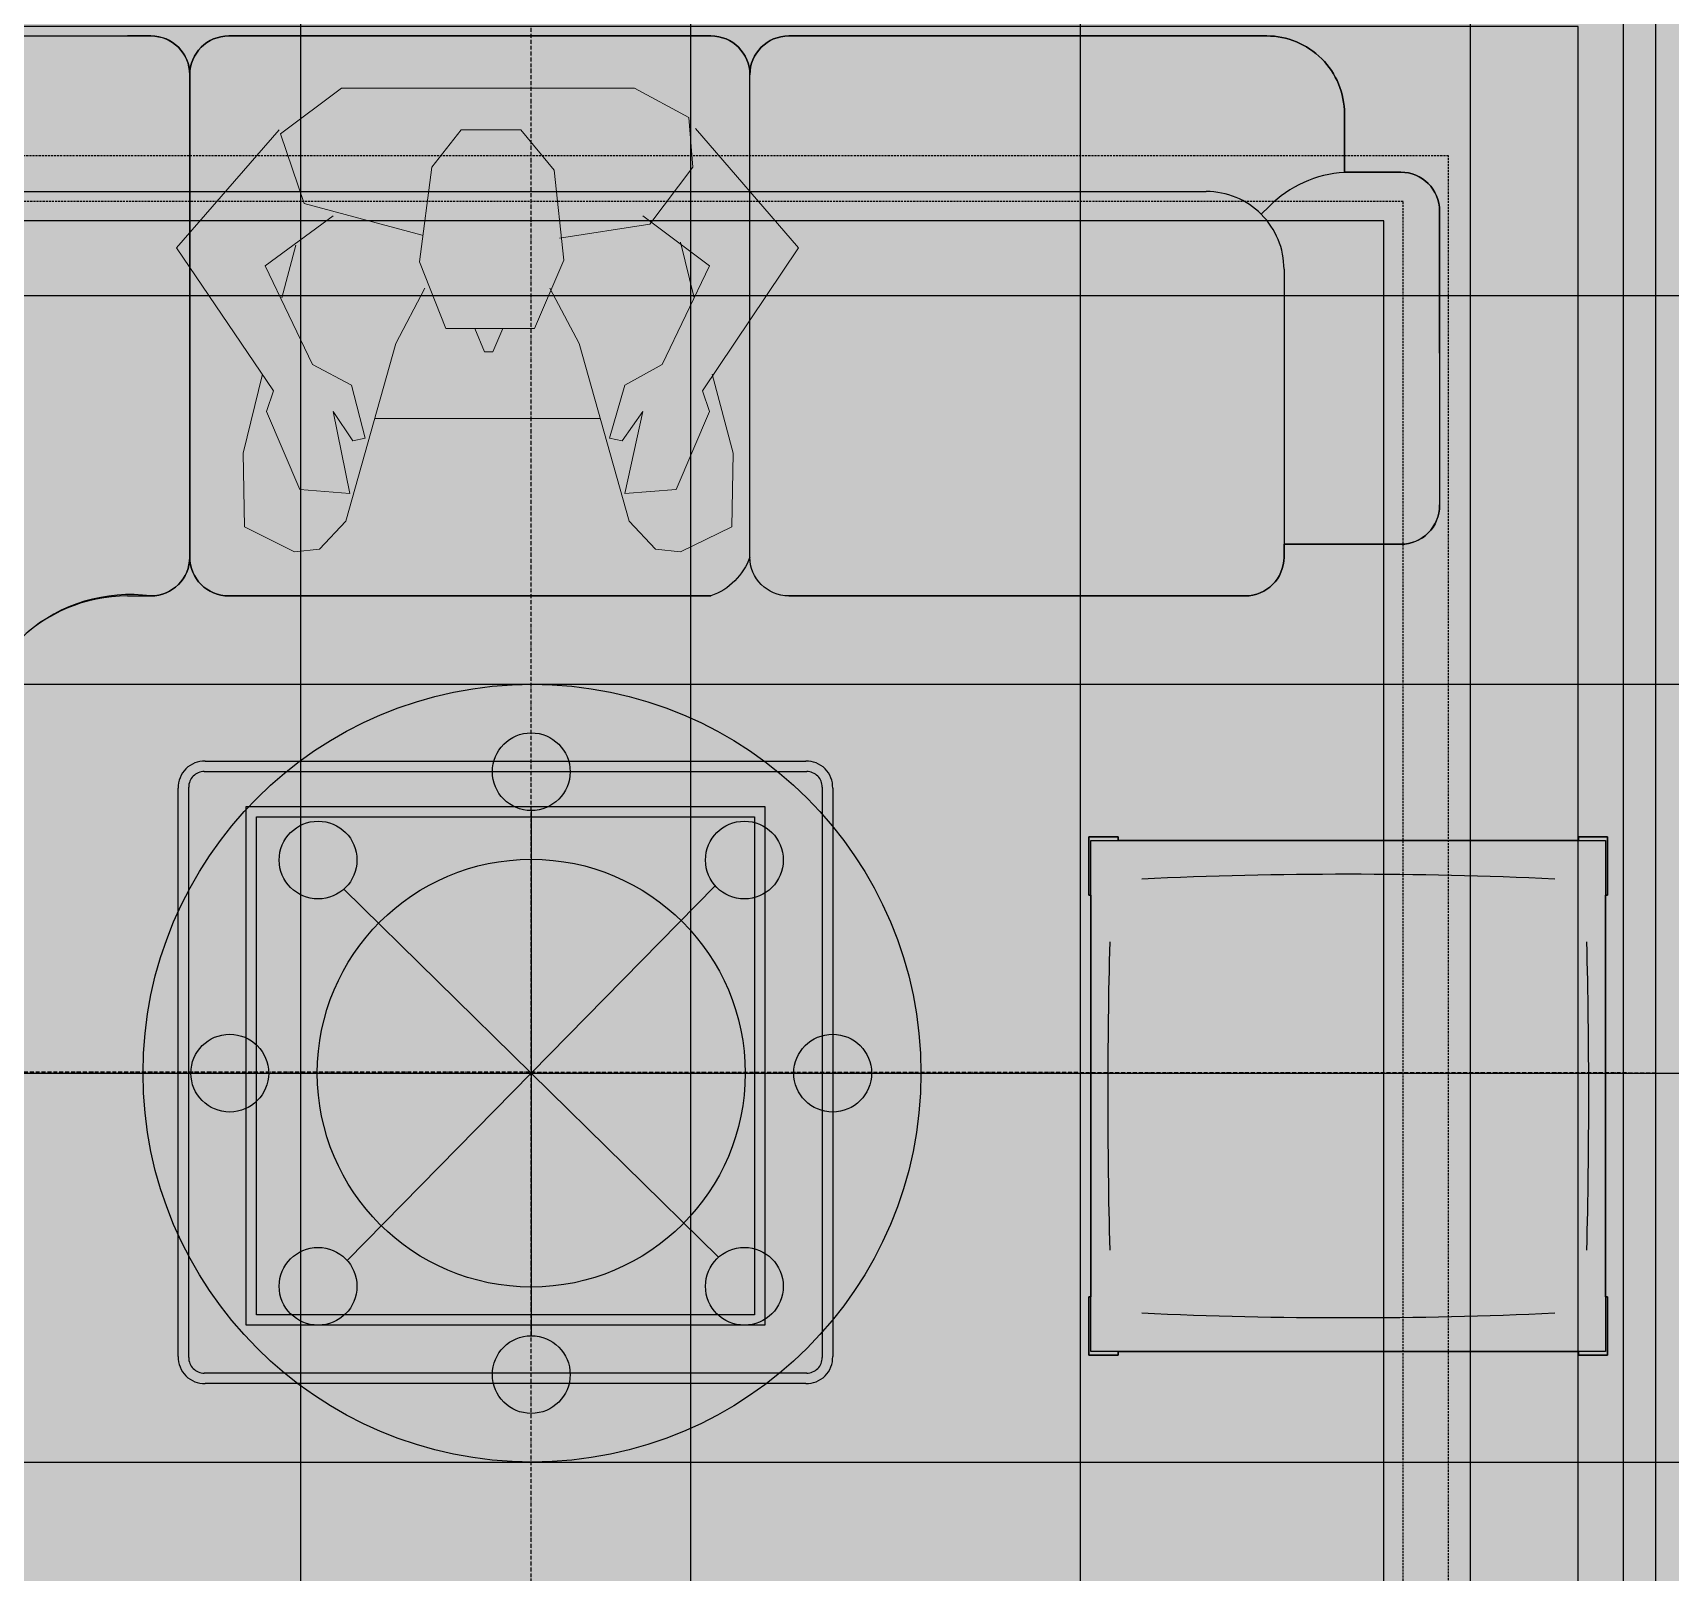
# Model space of a CAD drawing. Header units: millimetres. Extents: x 10553 to 38258, y 46576 to 64025.
# Drawn here: x 12584 to 15110, y 55180 to 57556 of the extents above; entities that cross this region are included whole.
import ezdxf

# ---------------------------------------------------------------- set-up
doc = ezdxf.new("R2010")
doc.units = ezdxf.units.MM
doc.linetypes.add('ACAD_ISO10W100', pattern=[18, 12, -3, 0, -3])
doc.linetypes.add('HIDDEN2', pattern=[4.762499999999999, 3.175, -1.5875])
for name, color, linetype in [('ceiling', 232, 'Continuous'), ('floor', 172, 'Continuous'), ('floor hatch', 252, 'Continuous'), ('furn', 34, 'Continuous'), ('light', 230, 'Continuous')]:
    doc.layers.add(name, color=color, linetype=linetype)

# ---------------------------------------------------------------- blocks, each defined once
blk = doc.blocks.new('chandelier')
at = {"color": 0}
for p, q in [((0, -270), (0, 270)), ((192.5515027338348, -189.2720761098742), (-192.5515027338133, 189.2720761098958)), ((189.2720761088854, 192.5515027348065), (-189.2720761088853, -192.5515027348069)), ((270, 0), (-270, 0))]:
    blk.add_line(p, q, dxfattribs=at)
for centre, radius in [((2.842170943040401e-14, 310), 40), ((-219.2031021678298, 219.2031021678299), 40), ((219.20310216783, 219.2031021678295), 40), ((0, 0), 220), ((-309.9999999999999, 0), 40), ((310.0000000000001, -2.273736754432321e-13), 40), ((-219.2031021678297, -219.2031021678299), 40), ((219.2031021678297, -219.2031021678301), 40), ((-2.040521614524171e-13, -310), 40)]:
    blk.add_circle(centre, radius, dxfattribs=at)
blk = doc.blocks.new('table 1200x1200')
h = blk.add_hatch(color=254)
edge = h.paths.add_edge_path()
edge.add_line((-600, -578.8295275552373), (-600, 578.8295275552373))
edge.add_arc((-550, 580.8944219333498), 50.04261972351928, 87.63514915769679, 182.3648508407364, ccw=False)
edge.add_line((-547.9351056218729, 630.8944219333498), (547.9351056218729, 630.8944219333498))
edge.add_arc((550, 580.8944219333498), 50.04261972351928, -2.3648508407363806, 92.36485084230321, ccw=False)
edge.add_line((600, 578.8295275552373), (600, -578.8295275552082))
edge.add_arc((550, -580.8944219333498), 50.04261972351928, -92.3648508423031, 2.3648508407363806, ccw=False)
edge.add_line((547.9351056218729, -630.8944219333498), (-547.9351056218729, -630.8944219333498))
edge.add_arc((-550, -580.8944219333498), 50.04261972351928, 177.6351491592636, 272.3648508423031, ccw=False)
at = {"color": 0, "linetype": 'ByBlock'}
for points in [[(-550, 610.8944219333498), (550, 610.8944219333498)], [(-547.9351056218729, 630.8944219333498), (547.9351056218729, 630.8944219333498)], [(-600, -578.8295275552373), (-600, 578.8295275552373)], [(-580, -580.7832793382404), (-580, 580.8944219333498)], [(580, 580.7832801009645), (580, -580.7832801009645)], [(600, 578.8295275552373), (600, -578.8295275552082)], [(550, -610.8944219333498), (-550, -610.8944219333498)], [(547.9351056218729, -630.8944219333498), (-547.9351056218729, -630.8944219333498)]]:
    blk.add_lwpolyline(points, dxfattribs=at)
for points in [[(-487.5, -499.9999999999764), (-487.5, 500.0000000000236), (512.5, 500.0000000000236), (512.5, -499.9999999999764)], [(-467.5, -479.9999999999764), (-467.5, 480.0000000000236), (492.5, 480.0000000000236), (492.5, -479.9999999999764)]]:
    blk.add_lwpolyline(points, close=True, dxfattribs=at)
for centre, radius, start, end in [((-550, 580.8944219333498), 50.04261972351928, 87.63514915769687, 182.3648508407364), ((-550, 580.8944219333498), 30, 90, 180.2122657495181), ((550, 580.8944219333498), 50.04261972351928, 357.6351491592636, 92.36485084230311), ((550, 580.8944219333498), 30, 359.7877342504819, 90), ((-550, -580.8944219333498), 50.04261972351928, 177.6351491592636, 272.3648508423032), ((-550, -580.8944219333498), 30, 179.7877342504819, 270), ((550, -580.8944219333498), 50.04261972351928, 267.6351491576968, 2.364850840736412), ((550, -580.8944219333498), 30, 270, 0.2122657495181064)]:
    blk.add_arc(centre, radius, start, end, dxfattribs=at)
blk = doc.blocks.new('ergwerg564')
at = {"linetype": 'ByBlock'}
h = blk.add_hatch(color=254, dxfattribs=at)
edge = h.paths.add_edge_path()
edge.add_line((-1140, 1632), (-267.18136752391, 1632))
edge.add_arc((-267.18136752391, 1512), 120, 0, 90, ccw=False)
edge.add_line((-147.18136752391, 1512), (-147.18136752391, 1421.481672785711))
edge.add_line((-147.18136752391, 1421.481672785711), (-60.39915756630944, 1421.481672785711))
edge.add_arc((-60.39915756630942, 1361.481672785652), 60.00000000005821, 5.559286364587024e-11, 90, ccw=False)
edge.add_line((-0.3991575662512332, 1361.481672785711), (0, 492))
edge.add_arc((-59.97246812075926, 491.9724681207592), 59.97247444036189, -90.02630307574748, 0.026303075747478033, ccw=False)
edge.add_arc((-60.00000000001457, 371.9999999999854), 60.00000000001455, 1.3926637620897964e-11, 89.99999999998607, ccw=False)
edge.add_line((0, 372), (0, -372))
edge.add_arc((-59.99999999999999, -372), 59.99999999999999, -90, 0, ccw=False)
edge.add_arc((-60.00000000004367, -492.0000000000437), 60.00000000004366, 4.172306944383308e-11, 89.99999999995828, ccw=False)
edge.add_line((0, -492), (0, -1229.217790042487))
edge.add_arc((-119.9999999999708, -1229.217790042487), 119.9999999999708, -90.00000000001398, 0, ccw=False)
edge.add_line((-120, -1349.217790042458), (-210.1714631117648, -1349.217790042429))
edge.add_line((-210.1714631117648, -1349.217790042429), (-210.1714631117648, -1436))
edge.add_arc((-270.1714631117648, -1436), 60, -90, 0, ccw=False)
edge.add_line((-270.1714631117648, -1496), (-724.3383553526364, -1496))
edge.add_arc((-724.3383553526365, -1436.000000000116), 59.99999999988358, 179.9999999998888, 270.0000000000001, ccw=False)
edge.add_line((-784.33835535252, -1436), (-784.33835535252, -1256))
edge.add_line((-784.33835535252, -1256), (-804, -1256))
edge.add_arc((-804, -1196), 60, 180.0000000000556, 270, ccw=False)
edge.add_line((-864, -1196.000000000058), (-864, -492))
edge.add_arc((-804.0000000000001, -491.9999999999999), 59.99999999999989, 89.99999999999989, 180.0000000000001, ccw=False)
edge.add_arc((-770.0504250724916, -338.0504250724916), 99.89542665616888, 199.8678051585836, 250.1321948414164, ccw=False)
edge.add_line((-864, -372), (-864, 372))
edge.add_arc((-804.0000000000001, 372.0000000000001), 59.99999999999989, 89.99999999999989, 180.0000000000001, ccw=False)
edge.add_arc((-804, 492), 60, 180, 270, ccw=False)
edge.add_arc((-1105.802446315477, 524.0848292908898), 243.9218303366357, 352.4415615187995, 449.576612284341)
edge.add_line((-1104, 768), (-1140, 768))
edge.add_arc((-1140, 827.9999999999999), 59.99999999999989, 179.9999999999999, 270, ccw=False)
edge.add_arc((-1259.999999999956, 827.9999999999563), 59.99999999995634, -90.00000000004172, 4.172306944383308e-11, ccw=False)
edge.add_line((-1260, 768), (-1764, 768))
edge.add_arc((-1764, 827.9999999999999), 59.99999999999989, 179.9999999999999, 270, ccw=False)
edge.add_line((-1824, 828), (-1824, 1272))
edge.add_arc((-1703.956931889747, 1272), 120.0430681102534, 88.46517105739281, 180.0000000000001, ccw=False)
edge.add_line((-1700.741624544724, 1392), (-1700.741624544724, 1512))
edge.add_arc((-1580.741624544724, 1512), 119.9999999999998, 89.99999999999989, 180.0000000000001, ccw=False)
edge.add_line((-1580.741624544724, 1632), (-1260, 1632))
edge.add_arc((-1260, 1572), 60, 0, 90, ccw=False)
edge.add_arc((-1139.999999999927, 1571.999999999927), 60.00000000007276, 90.00000000006952, 179.9999999999305, ccw=False)
at = {"color": 0}
for p, q in [((0, 528), (-0.539510405564215, 1365.930078181671)), ((-240.3991575663094, 1272), (-240, 432)), ((-864, 528), (-864, 492)), ((0, 492), (0, 528)), ((-60, 432), (-804, 432)), ((-804, 432), (-60, 432)), ((-240, 432), (-240, -432)), ((-864, 372), (-864, -372)), ((0, -372), (0, 372)), ((-804, -432), (-60, -432)), ((-804, -432), (-60, -432)), ((-240, -432), (-240, -1136)), ((-864, -492), (-864, -1196)), ((0, -1229.217790042429), (0, -492)), ((-275.1471862576436, -1220.852813742356), (-262.892242498172, -1233.107757501799)), ((-804, -1256), (-784.33835535252, -1256)), ((-784.33835535252, -1256), (-784.33835535252, -1436.000719839736)), ((-360, -1256), (-784.33835535252, -1256)), ((-210.5183272142895, -1349.217790042429), (-120, -1349.217790042429)), ((-210.1714631117648, -1436), (-210.1714631117648, -1349.217790042458)), ((-713.097908978234, -1496.527608355274), (-266.069921818329, -1495.859647160745))]:
    blk.add_line(p, q, dxfattribs=at)
blk.add_lwpolyline([(-0.3991575662512332, 1361.481672785711), (0, 492, -0.4144825080185844), (-60, 432, -0.4142135623729529), (0, 372), (0, -372, -0.4142135623730952), (-60, -432, -0.4142135623726688), (0, -492), (0, -1229.217790042487, -0.4142135623731665), (-120, -1349.217790042458), (-210.1714631117648, -1349.217790042429), (-210.1714631117648, -1436, -0.4142135623730952), (-270.1714631117648, -1496), (-724.3383553526364, -1496, -0.414213562373664), (-784.33835535252, -1436), (-784.33835535252, -1256), (-804, -1256, -0.4142135623728107), (-864, -1196.000000000058), (-864, -492, -0.4142135623730958), (-804, -432, -0.2229052890197347), (-864, -372), (-864, 372, -0.4142135623730958), (-804, 432, -0.4142135623730949), (-864, 492, 0.4511761871940446), (-1104, 768)], format="xyb", dxfattribs=at)
for centre, major_axis, ratio, start_param, end_param in [((-1104, 528), (-169.7056274847719, 169.7056274847719), 0.9999999999999947, 3.926990816987244, 5.497787143782135), ((-804, 492), (-42.42640687119297, 42.42640687119298), 0.9999999999999947, 0.7853981633974509, 2.356194490192342), ((-60, 492), (42.42640687119298, 42.42640687119297), 0.9999999999999947, 3.926990816987244, 5.497787143782135), ((-804, 372), (42.42640687119298, 42.42640687119297), 0.9999999999999947, 0.7853981633974508, 2.356194490192342), ((-60, 372), (-42.42640687119297, 42.42640687119298), 0.9999999999999947, 3.926990816987244, 5.497787143782135), ((-60, -372), (42.42640687119298, 42.42640687119297), 0.9999999999999947, 3.926990816987244, 5.497787143782135), ((-60, -492), (-42.42640687119297, 42.42640687119298), 0.9999999999999947, 3.926990816987244, 5.497787143782135), ((-360, -1136), (-84.85281374240002, 84.85281374240003), 0.9999999999996623, 2.356194490192176, 3.92699081698741), ((-804, -1196), (-42.42640687119297, 42.42640687119298), 0.9999999999999947, 0.7853981633974509, 2.356194490192342), ((-390.1714631117648, -1360.386978115392), (127.2792206135928, 127.2792206135928), 0.9999999999992988, 5.559878077305743, 6.283185307179586), ((-120, -1229.217790042429), (-84.85281374240002, 84.85281374240003), 0.9999999999996623, 2.356194490192176, 3.92699081698741), ((-724.33835535252, -1436), (-42.42640687119297, 42.42640687119298), 0.9999999999999947, 0.7853981633974509, 2.356194490192342), ((-270.1714631117648, -1436), (42.42640687120752, 42.42640687120751), 0.9999999999993088, 3.926990816987587, 5.497787143781792), ((-713.0979089781758, -1376.5276083551), (-84.85281374372946, 84.85281374372947), 0.9999999999971472, 2.262386580517389, 2.356194490190433)]:
    blk.add_ellipse(centre, major_axis=major_axis, ratio=ratio, start_param=start_param, end_param=end_param, dxfattribs=at)
blk = doc.blocks.new('pyf')
at = {"lineweight": 0}
blk.add_hatch(color=254, dxfattribs=at).paths.add_polyline_path([(0, 355), (-6, 355), (-6, 400), (84, 400), (84, 397), (704, 397), (704, 400), (794, 400), (794, 355), (788, 355), (788, -355), (794, -355), (794, -400), (704, -400), (704, -397), (84, -397), (84, -400), (-6, -400), (-6, -355), (0, -355)])
at = {"color": 0}
for p, q in [((-6, 400), (-6, 355)), ((84, 400), (-6, 400)), ((788, 397), (0, 397)), ((0, 397), (0, -397)), ((84, 397), (84, 400)), ((704, 400), (704, 397)), ((794, 400), (704, 400)), ((788, -397), (788, 397)), ((794, 355), (794, 400)), ((-6, 355), (0, 355)), ((788, 355), (794, 355)), ((-6, -355), (-6, -400)), ((0, -355), (-6, -355)), ((794, -355), (788, -355)), ((794, -400), (794, -355)), ((-6, -400), (84, -400)), ((0, -397), (788, -397)), ((84, -400), (84, -397)), ((704, -397), (704, -400)), ((704, -400), (794, -400))]:
    blk.add_line(p, q, dxfattribs=at)
blk.add_lwpolyline([(0, 355), (-6, 355), (-6, 400), (84, 400), (84, 397), (704, 397), (704, 400), (794, 400), (794, 355), (788, 355), (788, -355), (794, -355), (794, -400), (704, -400), (704, -397), (84, -397), (84, -400), (-6, -400), (-6, -355), (0, -355), (0, 355)], dxfattribs=at)
at = {"color": 0, "extrusion": (0, 0, -1)}
for centre, major_axis, ratio, start_param, end_param in [((394.000000003085, -2028.521750122625), (-4799.043500245352, 7.753068689287352e-12), 0.4999999999999892, 1.521227627302027, 1.620365026291395), ((28020.58888384607, -1.455191522836685e-11), (-27968.58888384607, 4.518450202583307e-11), 0.50000000000018, -0.02278601328309549, 0.02278601328308771), ((-27232.58888384642, -1.455191522836685e-11), (-27968.58888384641, 1.413313068071214e-11), 0.500000000000147, 3.118806640306699, 3.164378666872885), ((394.000000003085, 2028.521750122636), (4799.043500245552, 7.753068689287673e-12), 0.4999999999999706, 1.5212276272984, 1.620365026287764)]:
    blk.add_ellipse(centre, major_axis=major_axis, ratio=ratio, start_param=start_param, end_param=end_param, dxfattribs=at)
blk = doc.blocks.new('piple 1 top')
at = {"color": 0, "lineweight": 0}
for points in [[(0.7763598992023617, 4.002269135438837), (3.078668565722182, 5.983325429901015), (5.836084759386722, 4.136124290467706), (6.237650224473327, 4.269979445496574), (7.736827960819937, 3.627474701381288), (7.8171410538489, 2.636946554121096), (6.237650224473327, 2.984969957207795), (6.799841875617858, 2.58340449212119), (6.746299813617952, 2.342465213034302), (5.72900063538691, 2.636946554121096), (5.327435170242097, 3.359764391323552), (3.426691968808882, 4.269979445496574), (2.462934852577746, 2.984969957207795)], [(5.514832387329079, 4.323521507554688), (7.040781154704746, 4.725086972641293), (8.459645798022393, 4.698315941612236), (8.941524356137961, 3.707787794352043), (8.887982294138055, 3.225909236294683), (8.352561673964374, 2.717259647150058), (4.925869705155492, 1.753502530918922), (3.855028464924544, 1.191310879774392)], [(2.891271348693408, 1.378708096803166), (2.623561038635671, 3.118825112236664), (1.525948767375667, 3.948727073438931), (0.5621916511445306, 3.868413980409969), (0, 2.82434377114987), (0, -2.82434377114987), (0.8834440232021734, -4.002269135438837), (2.221995573549066, -3.547161608352326), (2.837729286693502, -1.271623972803354)], [(2.971584441722371, 3.707787794352043), (4.042425681953318, 3.975498104467988)], [(6.371505379502196, 2.155067996005528), (6.371505379502196, -2.181839027034584)], [(0.8031309301732108, -0.5220351046300493), (0.8031309301732108, 0.629119228629861), (1.579490829375573, 1.271623972803354), (3.31960784480907, 1.459021189832129), (4.631388364126906, 0.896829538687598), (4.631388364126906, -0.816516445716843), (3.346378875779919, -1.32516603480326), (1.525948767375667, -1.08422675577458), (0.8031309301732108, -0.5220351046300493), (0.8031309301732108, -0.5220351046300493)], [(4.631388364126906, 0.2810958255431615), (5.086495891213417, 0.09369860851438716), (5.086495891213417, -0.0669275774853304), (4.631388364126906, -0.2543247945723124)], [(5.514832387329079, -4.350292538525537), (7.040781154704746, -4.725086972641293), (8.459645798022393, -4.698315941612236), (8.941524356137961, -3.7345588253811), (8.887982294138055, -3.252680267265532), (8.352561673964374, -2.744030678120907), (4.925869705155492, -1.780273561947979), (3.855028464924544, -1.218081910803448)], [(0.8031309301732108, -4.029040166467894), (3.078668565722182, -6.010096460930072), (5.836084759386722, -4.136124290467706), (6.237650224473327, -4.269979445496574), (7.736827960819937, -3.627474701381288), (7.8171410538489, -2.663717585150152), (6.237650224473327, -2.984969957207795), (6.799841875617858, -2.610175523092039), (6.746299813617952, -2.369236244063359), (5.72900063538691, -2.636946554121096), (5.327435170242097, -3.386535422294401), (3.426691968808882, -4.296750476525631), (2.462934852577746, -2.984969957207795)], [(3.025126503722277, -3.707787794352043), (4.042425681953318, -3.975498104467988)]]:
    blk.add_lwpolyline(points, dxfattribs=at)

msp = doc.modelspace()

# ---------------------------------------------------------------- hatches: boundary and pattern name
at = {"layer": 'floor hatch', "true_color": 0xdb9e61}
h = msp.add_hatch(color=33, dxfattribs=at)
h.dxf.hatch_style = 1
h.paths.add_polyline_path([(11794.13964736421, 57751.47103812473), (15403.13964736421, 57749.97103812479), (15403.13964736421, 54149.97103812482), (11794.13964736421, 54149.97103812482)])
h.paths.add_polyline_path([(14801.63964736421, 57149.97103812476), (12395.63964736421, 57149.97103812476), (12395.63964736421, 54743.97103812476), (14801.63964736421, 54743.97103812476)], flags=16)
at = {"layer": 'floor hatch', "true_color": 0xe2d7b1}
msp.add_hatch(color=254, dxfattribs=at).paths.add_polyline_path([(14801.63964736421, 57149.97103812476), (12395.63964736421, 57149.97103812476), (12395.63964736421, 54743.97103812476), (14801.63964736421, 54743.97103812476)])

# ---------------------------------------------------------------- linework, layer by layer
at = {"layer": 'ceiling', "color": 233}
for points in [[(15087.63964736426, 57685.49100309398), (11617.63964736426, 57685.49100309401), (11617.63964736426, 54215.49100309401), (15087.63964736426, 54215.49100309398)], [(14967.63964736426, 57565.49100309398), (11737.63964736426, 57565.49100309401), (11737.63964736426, 54335.49100309401), (14967.63964736426, 54335.49100309398)]]:
    msp.add_lwpolyline(points, close=True, dxfattribs=at)
at = {"layer": 'ceiling', "linetype": 'ByBlock'}
for points in [[(15037.63964736426, 57635.49100309398), (11667.63964736426, 57635.49100309401), (11667.63964736426, 54265.49100309401), (15037.63964736426, 54265.49100309398)], [(14667.63964736426, 57265.49100309398), (12037.63964736426, 57265.49100309401), (12037.63964736426, 54635.49100309401), (14667.63964736426, 54635.49100309398)]]:
    msp.add_lwpolyline(points, close=True, dxfattribs=at)
at = {"layer": 'ceiling', "color": 233, "linetype": 'HIDDEN2'}
msp.add_lwpolyline([(14767.63964736426, 57365.49100309398), (11937.63964736426, 57365.49100309401), (11937.63964736426, 54535.49100309401), (14767.63964736426, 54535.49100309398)], close=True, dxfattribs=at)
at = {"layer": 'ceiling', "color": 233}
msp.add_circle((13353.88739781419, 55950.49100309401), 600, dxfattribs=at)
at = {"layer": 'floor', "linetype": 'ByBlock'}
for p, q in [((12997.13964736421, 53665.49100309401), (12997.13964736421, 58385.4910030938)), ((13598.63964736421, 53665.49100309401), (13598.63964736421, 58385.4910030938)), ((14200.13964736421, 53665.49100309401), (14200.13964736421, 58385.4910030938)), ((14801.63964736421, 53665.49100309401), (14801.63964736421, 58235.49100309401)), ((16587.63964736455, 57149.97103812484), (11067.63964736409, 57149.97103812479)), ((16587.63964736444, 56549.9710381249), (11067.63964736397, 56549.97103812484)), ((16587.63964736444, 55949.97103812487), (11067.63964736397, 55949.97103812482)), ((16587.63964736426, 55349.97103812487), (11067.6396473638, 55349.97103812482))]:
    msp.add_line(p, q, dxfattribs=at)
at = {"layer": 'floor hatch', "linetype": 'ByBlock'}
msp.add_lwpolyline([(14801.63964736421, 57149.97103812476), (12395.63964736421, 57149.97103812476), (12395.63964736421, 54743.97103812476), (14801.63964736421, 54743.97103812476)], close=True, dxfattribs=at)
at = {"layer": 'light', "color": 8, "linetype": 'ACAD_ISO10W100', "ltscale": 0.5}
for p, q in [((13352.63964736426, 54335.49100309401), (13352.63964736426, 57565.49100309401)), ((15087.63964736426, 55950.70167395222), (11617.63964736426, 55952.82059533778))]:
    msp.add_line(p, q, dxfattribs=at)
at = {"layer": 'light', "color": 61, "linetype": 'HIDDEN2'}
msp.add_lwpolyline([(14697.63964736426, 57295.49100309398), (12007.63964736426, 57295.49100309401), (12007.63964736426, 54605.49100309401), (14697.63964736426, 54605.49100309398)], close=True, dxfattribs=at)

# ---------------------------------------------------------------- block references
at = {"layer": 'furn', "color": 34, "linetype": 'ByBlock', "rotation": 90}
msp.add_blockref('ergwerg564', (13257.91906661773, 57550.68064729156), dxfattribs=at)
at = {"layer": 'furn', "color": 0, "xscale": 80, "yscale": 80, "rotation": 270}
msp.add_blockref('piple 1 top', (13286.08672050584, 57470.08034782394), dxfattribs=at)
at = {"layer": 'furn', "color": 34, "xscale": 0.7999999999999972, "yscale": 0.7999999999999972, "rotation": 90}
msp.add_blockref('table 1200x1200', (13312.9241098176, 55951.78538654753), dxfattribs=at)
at = {"layer": 'furn', "color": 34, "xscale": -1, "rotation": 90}
msp.add_blockref('pyf', (14612.98432015965, 56309.26460745675), dxfattribs=at)
at = {"layer": 'light', "color": 61, "xscale": 1.5, "yscale": 1.5, "rotation": 180}
msp.add_blockref('chandelier', (13352.63964736426, 55950.49100309401), dxfattribs=at)

doc.saveas('drawing.dxf')
